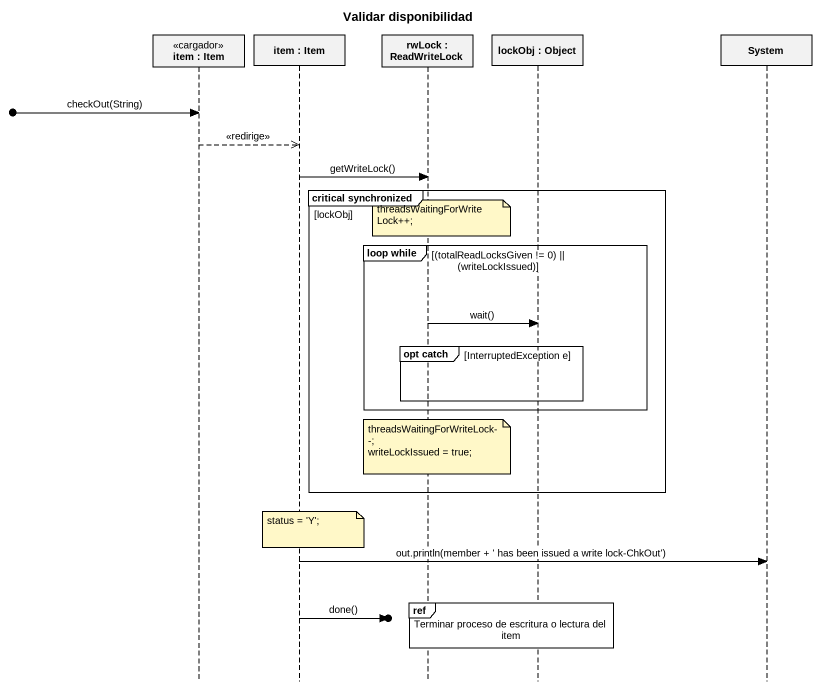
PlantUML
@startuml
title Validar disponibilidad
hide footbox
participant "item : Item" as item <<cargador>>
participant "item : Item" as item_2
participant "rwLock : ReadWriteLock" as rwLock
participant "lockObj : Object" as lockObj
participant System

[o-> item : checkOut(String)
item -->> item_2 : <<redirige>>
item_2 -> rwLock : getWriteLock()
group critical synchronized [lockObj]
  note over rwLock : threadsWaitingForWriteLock++;
  group loop while [(totalReadLocksGiven != 0) || (writeLockIssued)]
    rwLock -> lockObj : wait()
    group opt catch [InterruptedException e]
    end
  end
  note over rwLock
    threadsWaitingForWriteLock--;
    writeLockIssued = true;
  end note
end
note over item_2 : status = 'Y';
item_2 -> System : out.println(member + ' has been issued a write lock-ChkOut')
ref over rwLock, lockObj : Terminar proceso de escritura o lectura del item
item_2 ->o] : done()
@enduml
